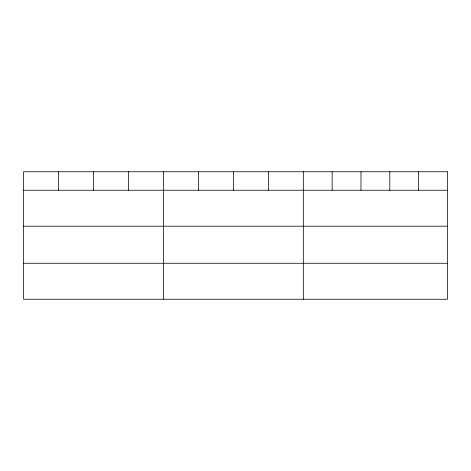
<?xml version="1.0" encoding="UTF-8"?>
<svg xmlns="http://www.w3.org/2000/svg" width="471" height="471" viewBox="0 0 471 471"><rect width="100%" height="100%" fill="white"/><g stroke="black" fill="none" stroke-linecap="round" stroke-linejoin="round"><path stroke-width="0.71" d="M23.55 190.231L447.45 190.231M23.55 226.204L447.45 226.204M23.55 263.271L447.45 263.271M418.625 171.75L418.625 190.231M389.8 171.75L389.8 190.231M360.974 171.75L360.974 190.231M332.149 171.75L332.149 190.231M303.324 171.75L303.324 299.25M268.352 171.75L268.352 190.231M233.38 171.75L233.38 190.231M198.409 171.75L198.409 190.231M163.437 171.75L163.437 299.25M128.465 171.75L128.465 190.231M93.494 171.75L93.494 190.231M58.522 171.75L58.522 190.231M447.45 171.75L23.55 171.75L23.55 299.25L447.45 299.25L447.45 171.75"/></g></svg>
